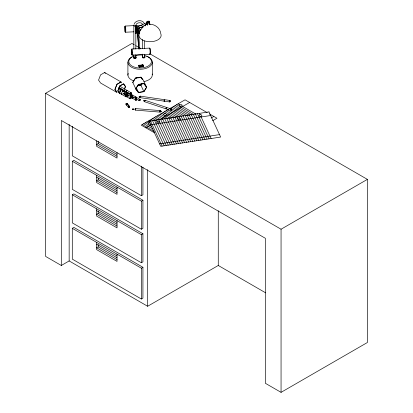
<?xml version="1.0" encoding="UTF-8"?>
<svg xmlns="http://www.w3.org/2000/svg" width="413" height="413" viewBox="0 0 413 413"><rect width="100%" height="100%" fill="white"/><g stroke="black" fill="none" stroke-linecap="round" stroke-linejoin="round"><path stroke-width="0.62" d="M136.233 29.08L136.827 28.977L136.223 28.822C137.261 28.652 135.103 28.755 136.775 28.905L136.311 29.168L136.275 26.391L136.718 26.365L136.853 28.389L136.068 28.683L136.853 28.389M136.78 29.137L136.662 28.796L136.853 31.28L136.409 31.311L136.254 28.864M146.667 22.875L146.636 23.655L146.765 23.226M136.543 27.914L136.615 28.745L136.068 28.683L136.073 27.867M136.842 30.748L136.089 30.784L136.187 31.533L136.848 31.496L136.207 31.45L136.832 31.677L136.259 31.837L136.791 31.889L136.295 31.92L136.409 31.311M132.81 109.28L132.888 109.631L132.914 109.316M142.893 27.439L142.852 26.659M147.296 24.543L147.4 24.945M147.302 24.026L147.348 23.479M149.449 24.135L149.336 22.137L149.305 24.006M149.506 23.877L149.583 23.314L150.033 24.579M149.62 23.866L149.774 23.541M139.196 28.192L139.682 28.079L138.835 28.11M160.084 111.236L160.084 112.011L160.27 111.737M136.042 27.144L136.047 25.704L136.574 25.673L136.496 25.921M139.677 28.079L138.892 28.105M139.744 97.205L140.141 96.234M139.883 97.468L139.842 97.086M139.862 97.241L140.162 96.131L164.389 99.657L164.121 101.149L139.893 97.623L139.945 96.585M136.589 28.487L136.507 28.652M132.914 109.109L132.986 108.867M149.692 24.155L149.826 24.594L149.289 21.14L147.085 21.29L147.085 22.989M160.182 111.412L160.043 112.109L135.299 110.101L135.273 109.605L135.454 108.598L160.198 110.601L160.177 111.417M147.1 22.782L147.136 22.281L147.265 24.047L147.162 23.665M136.192 26.065L136.682 26.127L136.161 25.952L136.61 25.776L136.631 26.034L136.171 25.807M144.075 100.56C144.018 99.518 143.187 101.552 143.905 100.999M170.657 109.987L171.194 109.213M135.614 28.007L135.614 27.557M135.614 30.82L135.614 30.366M135.614 33.629L135.614 33.174M147.467 24.099L147.642 24.625M123.761 93.498L124.076 93.787A0.578 0.33 -60 0 1 124.772 93.147A0.578 0.33 -60 0 1 124.592 94.04A0.578 0.33 -60 0 1 124.091 93.756M132.903 109.605L132.898 108.738L132.955 109.352M160.053 111.236L160.321 110.854M135.257 108.955L135.201 109.812M169.284 101.035L169.278 101.706M160.074 111.071L160.146 110.73L160.234 110.999M160.213 111.123L160.337 110.885M136.016 29.875L136.016 28.652L136.853 28.621M134.979 109.698L135.041 108.846M170.667 109.853L170.739 109.569M146.672 22.808L146.754 23.113M169.299 101.056L169.382 100.674M147.271 23.474L147.214 24.677M139.919 96.58L140.188 96.152L140.208 96.637M125 94.417L125.284 94.82M126.982 93.797L126.982 93.426M130.302 97.891L130.302 97.514M136.223 26.22L136.718 26.365M121.881 93.426L121.639 94.128L122.005 94.515L126.084 96.869L126.868 95.816L126.569 95.465L126.027 95.821L125.784 96.523L126.084 96.869M121.706 94.169L121.949 93.467M134.034 24.315C135.412 19.917 142.795 19.23 144.447 23.747M139.862 96.487L140.183 96.384M139.517 32.173L140.224 30.309L143.11 26.716M166.584 107.457L165.995 108.382L166.093 108.887L144.442 101.691L144.344 101.185L144.87 100.54M144.385 101.159L144.633 100.514A0.666 0.274 -71.6 0 1 145.004 100.504M166.346 107.695L166.176 108.918L169.506 110.023M122.418 91.929L123.234 90.917L123.575 91.34M122.485 91.97L123.301 90.958L127.38 93.312L127.653 93.694L127.38 94.396L126.837 94.711L126.564 94.324L127.38 93.312M124.427 88.986L125.351 86.601L123.502 83.968L119.801 86.105L117.953 90.875L119.801 93.503M124.483 89.28L125.573 86.477L123.611 83.684L119.693 85.95L117.736 90.999L119.693 93.787M130.73 96.559L130.456 96.172L131.272 95.16L131.541 95.548L130.73 96.559L128.18 95.088M130.157 98.8L129.883 98.418L130.699 97.401L130.973 97.788L130.699 98.49L130.157 98.8L126.079 96.451M135.356 108.588L135.206 110.095L135.309 109.843M160.063 110.844L160.182 111.076M160.198 110.601L160.043 112.109L160.182 111.882M139.088 99.755L139.357 100.225M171.586 110.126L171.586 109.311L171.297 110.416M127.808 95.64L127.808 94.985M136.016 24.713C136.533 22.447 142.02 21.827 142.547 24.367M136.151 31.316L136.853 31.28M126.275 91.273L126.61 90.669M126.724 90.69L126.507 91.872L130.58 94.226L131.112 94.066L131.329 92.884L127.25 90.53L126.657 90.648L126.435 91.836L119.259 87.69M133.198 109.657L133.296 108.8M119.956 91.923L120.157 90.746M119.816 91.397L120.725 90.592L118.516 89.316M132.614 82.471L135.402 77.964L140.972 77.102L143.755 80.747M132.94 82.486L135.216 78.687M135.789 88.872L138.479 84.515L143.863 83.679L146.553 87.205L143.863 91.562L138.479 92.398L135.789 88.872L132.878 82.6M137.89 85.517L140.854 85.13L141.845 83.524M137.364 85.847L140.952 85.295L141.964 83.658M135.557 97.101L135.144 98.315M164.038 100.664L164.08 101.118L164.255 100.911M164.214 101.164L164.482 99.672L170.073 100.483L170.12 100.989L169.805 101.975L164.214 101.164L164.395 100.922M170.073 100.483L169.805 101.975M139.444 28.177L139.708 28.079L139.32 28.105M139 97.205L139.176 96.477M125.815 95.635L126.228 95.635M144.596 101.402L144.395 100.808L144.984 100.261L166.635 107.457L166.733 107.969M132.041 97.282L132.408 97.246M139.387 33.107L139.005 32.932L139.398 32.787M139.176 28.084C138.133 28.213 139.945 28.156 139.315 28.074M265.709 292.863L218.27 265.476L147.637 306.26L69.157 260.949L61.305 265.476L45.611 256.416L45.611 93.292L131.943 43.448L134.173 44.738M120.973 81.913L104.665 72.497L100.586 74.851L98.552 80.107L100.586 83.008L116.894 92.424L114.86 89.523L116.894 84.267L120.973 81.913L121.654 82.879M120.895 82.12L116.977 84.381L115.015 89.43L116.977 92.218M126.584 93.08L127.127 92.765L127.4 93.152M126.652 93.116L127.194 92.806L131.272 95.16M127.767 93.364L128.314 93.054L128.649 93.477M127.839 93.405L128.381 93.09L132.459 95.444L132.728 95.831L132.459 96.534L131.881 96.828M132.459 95.444L131.912 95.759L131.644 96.461L131.912 96.849M131.814 96.792L132.356 96.477L132.63 96.864M136.502 98.867L135.96 99.182L135.686 99.884L135.96 100.271L136.502 99.956L136.775 99.254L136.502 98.867L132.428 96.513L132.697 96.9M116.946 154.416L98.196 143.59L96.627 144.493L117.029 156.274M72.296 161.261L73.865 160.352L142.929 200.228L142.929 228.322L141.36 229.225L72.296 189.355L72.296 161.261L141.36 201.136L142.929 200.228M168.623 109.306L141.194 125.139L154.586 132.872M169.619 108.727L185.05 99.822L207.243 112.635M145.784 127.787L150.76 124.917M159.057 120.126L189.639 102.47M72.296 194.791L73.865 193.883L142.929 233.758L142.929 261.852L141.36 262.756L72.296 222.886L72.296 194.791L141.36 234.667L142.929 233.758M116.946 190.661L98.196 179.836L96.627 180.744L117.029 192.525M211.069 118.051L213.846 116.445M212.664 120.71L216.944 118.237L209.443 113.905M72.296 228.322L73.865 227.413L142.929 267.288L142.929 298.103L141.36 299.007L72.296 259.132L72.296 228.322L141.36 268.197L142.929 267.288M116.946 224.192L98.196 213.366L96.627 214.275L117.029 226.056M72.296 126.295L72.296 155.82L141.36 195.695L142.929 194.791L142.929 167.188M116.946 257.727L98.196 246.902L96.627 247.805L117.029 259.586M45.611 93.292L281.057 229.225L367.389 179.381L367.389 342.506L281.057 392.35L265.363 383.29L265.363 238.291L61.305 120.477L61.305 265.476M144.664 100.467L144.999 100.282L145.108 100.751M144.442 101.691L144.824 101.505M166.263 107.669L166.718 107.488L171.715 109.146L171.813 109.657M171.715 109.146L171.075 110.07L171.173 110.581M137.488 26.959L146.801 22.72M136.569 29.328L145.304 25.353M124.076 93.039L124.39 93.132M138.205 29.942L137.312 29.963L138.876 49.178M131.329 92.884L130.802 93.044L130.58 94.226M139.351 28.461L139.625 28.285L139.367 28.301M139.067 77.608L135.547 78.15L136.765 78.057M137.921 77.851L139.16 77.69M150.735 124.783L210.645 115.516M159.599 143.879L219.504 134.612M147.198 21.863L147.198 21.373L149.181 21.239L149.413 23.995M147.085 21.29L147.317 22.436L149.521 22.287M147.198 21.373L147.431 22.519L149.413 22.385M147.317 22.436L147.539 24.124M149.289 23.407L149.072 22.297M147.611 24.465L147.431 23.009M149.821 24.315L149.413 22.875M136.027 25.807L136.042 26.065L136.471 25.782M136.724 26.602L136.285 26.628L136.749 26.628M135.526 26.953L138.556 26.752M136.336 26.948L136.78 26.917M136.336 27.134L136.775 27.103M136.362 27.248L136.806 27.222M136.357 27.403L136.796 27.377M136.383 27.557L136.827 27.526M136.373 27.676L136.811 27.645M136.104 27.939L136.842 27.831M135.588 28.058L142.258 27.604M136.104 28.156L136.853 28.12M139.217 28.311L138.954 28.327L139.253 28.466M136.29 29.292L136.734 29.261M136.295 29.519L136.765 29.54M135.526 29.767L140.983 29.395M136.321 29.772L136.76 29.746M136.352 29.87L136.791 29.839M136.342 30.041L136.786 30.01M136.373 30.175L136.817 30.144M136.362 30.309L136.801 30.278M136.393 30.479L136.832 30.454M136.373 30.577L136.817 30.547M135.588 30.867L140.441 30.541M136.12 31.063L136.853 31.027M135.526 32.575L139.77 32.286M135.588 33.675L139.227 33.432M138.773 65.269L143.182 64.97L143.517 66.622L139.109 67.102L138.773 65.269L139.109 67.102M138.773 65.45L141.922 65.239M139.511 65.605L142.599 65.399L142.599 64.671A5.88 4.77 -11.5 0 1 139.511 65.605L139.692 66.498L142.779 66.287L142.599 64.671M139.109 66.921L143.517 66.622M125.278 26.055L134.251 25.606M135.531 25.539L141.943 25.219M125.511 32.229L133.843 31.811M135.769 31.713L139.609 31.522M131.964 48.982L149.594 48.099M132.201 55.156L149.826 54.268M126.998 103.364L126.332 103.379L125.836 103.957L126.006 104.52L128.536 107.509L129.202 107.494L129.697 106.915L129.527 106.353L126.998 103.364L127.168 103.921A0.578 0.423 -40.2 0 0 126.254 104.252M129.527 106.353L128.861 106.373L128.366 106.952L128.536 107.509M135.557 97.086L136.047 97.091L130.523 93.906M135.722 98.65L139.289 100.71L139.78 100.7L140.229 100.085L140.193 99.487L136.114 97.132L135.624 97.138L135.216 98.356M140.193 99.487L139.702 99.492L139.253 100.106L139.289 100.71M150.43 24.233C155.489 24.486 160.368 28.523 160.786 33.696A11.094 6.407 0 0 1 149.413 41.718A11.094 6.407 0 0 1 139.718 32.994M139.744 97.329L139.759 97.169M146.692 121.964L148.432 122.95M135.846 45.704L140.869 48.605M149.795 53.757L367.389 179.381M178.091 103.839L179.779 104.814M181.772 105.965L196.051 114.21M176.594 104.701L194.002 114.752M175.102 105.563L191.596 115.088M173.605 106.43L189.004 115.32M172.107 107.292L186.408 115.547M170.615 108.154L183.811 115.774M170.218 109.651L181.766 116.321M167.626 109.879L179.17 116.549M166.129 110.746L177.125 117.096M164.632 111.608L175.081 117.638M119.455 86.028L127.183 90.488M163.14 112.47L165.324 113.735M118.929 87.633L128.541 93.405M118.846 87.984L127.127 92.765M118.82 88.367L123.234 90.917M165.024 115.294L170.507 118.459M132.94 97.04L134.044 97.68M160.146 114.194L167.296 118.324M132.392 98.211L135.96 100.271M158.654 115.062L165.252 118.872M119.176 92.884L121.938 94.479M157.157 115.924L162.655 119.099M155.665 116.786L160.611 119.641M154.168 117.648L158.019 119.873M152.671 118.51L155.975 120.415M151.179 119.378L153.378 120.648M149.682 120.24L151.334 121.19M148.19 121.102L149.836 122.052M145.195 122.826L151.798 126.636M143.703 123.694L153.053 129.088M142.206 124.556L154.307 131.541M96.627 177.12L117.029 188.901M96.627 210.651L117.029 222.431M96.627 244.181L117.029 255.962M166.387 114.272L172.448 117.788M161.643 113.332L163.615 114.484M170.739 110.235L170.714 109.925M127.612 104.329L129.496 106.559A0.594 0.439 -40.2 0 1 129.026 107.421A0.594 0.439 -40.2 0 1 128.572 106.812A0.594 0.439 -40.2 0 1 129.496 106.559M140.952 77.412L142.49 79.425M142.335 79.311L140.828 77.334M127.194 92.806L127.467 93.193M123.224 90.922L123.466 91.268M121.071 92.636L121.339 93.023M120.988 92.6L121.272 92.982M104.665 72.497L105.346 73.468M146.734 23.624L146.682 23.293M136.527 30.758L136.791 31.889M149.501 23.763L149.625 24.491M156.568 120.002L157.224 121.36A1.409 0.816 0 0 0 157.224 122.769A1.409 0.816 0 0 0 159.341 122.062A1.409 0.816 0 0 0 157.224 121.36M199.458 113.368L200.078 114.7M200.806 116.275L211.131 138.525M197.414 113.683L209.092 138.84M195.375 113.998L207.047 139.155M193.33 114.318L205.003 139.47M191.286 114.633L202.964 139.785M189.247 114.948L200.919 140.105M187.203 115.263L198.88 140.42M185.163 115.578L196.836 140.735M183.119 115.898L194.791 141.05M181.075 116.213L192.752 141.365M179.036 116.528L179.836 118.252M178.22 119.522A1.409 0.816 0 0 0 180.331 118.815A1.409 0.816 0 0 0 178.22 118.113A1.409 0.816 0 0 0 178.22 119.522L188.669 142M174.952 117.158L186.624 142.315M172.908 117.478L184.58 142.63M170.863 117.793L182.541 142.944M168.824 118.108L180.496 143.265M166.78 118.423L178.452 143.579M164.735 118.737L176.413 143.894M162.696 119.058L174.369 144.209M143.91 81.506L146.553 87.205M160.652 119.372L172.329 144.524M158.613 119.687L170.285 144.844M140.952 85.295L143.863 91.562M157.931 122.878L168.241 145.159M154.524 120.317L166.202 145.474M152.485 120.637L164.157 145.789M136.099 87.267L138.479 92.398M150.44 120.952L162.118 146.104M180.285 119.027L190.708 141.685M176.991 116.843L177.704 118.407M132.872 109.631L132.852 109.528M146.625 23.634L146.579 22.767L146.563 23.185M120.932 91.154L120.792 90.628L120.266 90.767L120.023 91.96M147.317 23.014L147.668 24.718M147.348 23.706L147.658 25.234M143.517 66.803L143.182 64.97M166.718 107.488L166.816 107.994M144.984 100.261L145.082 100.767M136.047 25.704L136.161 25.952M130.219 93.519L130.72 93.539A0.578 0.33 -60 0 1 130.167 93.71A0.578 0.33 -60 0 1 130.467 92.904A0.578 0.33 -60 0 1 130.957 93.07M146.723 24.765L146.636 23.954L146.584 24.532M138.293 30.619L139.868 49.152M137.193 30.087L138.768 48.626M136.822 28.564L136.842 28.822M136.817 31.414L136.832 31.677M136.114 97.132L136.156 97.736M281.057 229.225L281.057 392.35M218.27 210.702L218.27 265.476M152.304 61.935L152.304 74.624M147.637 169.635L147.637 306.26M147.431 22.519L147.431 24.13M144.643 40.897L144.643 48.507M144.643 54.217L144.643 56.757M142.65 39.529L142.65 48.409M142.65 54.118L142.65 56.653M141.36 166.165L141.36 195.695M141.36 201.136L141.36 229.225M141.36 234.667L141.36 262.756M141.36 268.197L141.36 299.007M135.825 25.539L135.825 49.013M135.825 54.722L135.825 57.257M133.833 25.627L133.833 49.101M133.833 54.81L133.833 57.35M127.906 62.492L127.906 75.181M117.029 152.65L117.029 158.086L96.627 146.305L96.627 140.869M117.029 187.089L117.029 194.337L96.627 182.556L96.627 175.308M117.029 220.619L117.029 227.868L96.627 216.087L96.627 208.839M117.029 254.15L117.029 261.398L96.627 249.617L96.627 242.369M98.196 141.169L98.196 143.59M98.196 178.024L98.196 179.836M98.196 210.95L98.196 213.366M98.196 244.481L98.196 246.902M69.157 124.323L69.157 260.949M152.216 74.01A12.209 7.047 0 0 1 143.729 81.635M133.502 80.829A12.209 7.047 0 0 1 128.2 73.349M150.43 58.45A12.209 7.047 0 0 1 147.214 67.944A12.209 7.047 0 0 1 130.611 66.643A12.209 7.047 0 0 1 131.897 56.999M146.708 56.287A12.209 7.047 0 0 1 149.826 57.944M144.483 55.461A11.321 6.536 0 0 1 149.449 65.182A11.321 6.536 0 0 1 131.953 66.023A11.321 6.536 0 0 1 134.065 55.962M135.82 55.44A11.321 6.536 0 0 1 142.604 55.115M142.779 65.564A5.88 4.77 -11.5 0 1 139.692 66.498M136.084 57.593A1.332 0.769 0 0 1 134.757 58.615A1.332 0.769 0 0 1 133.626 57.515M144.669 56.757A1.332 0.769 0 0 1 144.504 57.835A1.332 0.769 0 0 1 142.624 57.743A1.332 0.769 0 0 1 142.79 56.658M135.696 56.72A1.332 0.769 0 0 1 135.758 57.851A1.332 0.769 0 0 1 133.802 57.789A1.332 0.769 0 0 1 134.075 56.669M144.411 56.075A1.332 0.769 0 0 1 144.669 57.2A1.332 0.769 0 0 1 142.707 57.247A1.332 0.769 0 0 1 142.79 56.116M135.65 56.979A0.996 0.578 0 0 1 135.464 57.748A0.996 0.578 0 0 1 134.117 57.706A0.996 0.578 0 0 1 134.07 56.927M144.411 56.333A0.996 0.578 0 0 1 143.822 57.273A0.996 0.578 0 0 1 142.707 56.509M135.65 25.26A0.996 0.578 0 0 1 135.464 26.029A0.996 0.578 0 0 1 134.117 25.988A0.996 0.578 0 0 1 134.07 25.208M144.287 25.43A0.996 0.578 0 0 1 143.822 25.554M142.65 24.935A0.996 0.578 0 0 1 142.707 24.79M137.395 29.958A0.527 0.279 -7.3 0 1 138.128 29.937M125.056 26.726A3.108 0.346 87.1 0 1 125.712 28.657A3.108 0.346 87.1 0 1 125.413 32.038M149.429 48.347A3.108 0.346 87.1 0 1 150.053 51.104A3.108 0.346 87.1 0 1 149.728 54.082M150.167 53.762A2.793 0.31 87.1 0 0 150.471 51.455L150.435 50.727A2.793 0.31 87.1 0 0 149.847 48.992M131.804 49.235A3.108 0.346 87.1 0 1 132.444 52.394A3.108 0.346 87.1 0 1 132.005 54.578M125.175 94.959A0.578 0.33 -60 0 1 124.927 94.412A0.578 0.33 -60 0 1 125.573 93.942M139.362 100.313A0.578 0.33 -60 0 1 138.928 100.127A0.578 0.33 -60 0 1 139.305 99.409M144.679 101.355A0.635 0.258 -71.6 0 1 144.282 101.34A0.635 0.258 -71.6 0 1 144.565 100.447A0.635 0.258 -71.6 0 1 144.911 100.622M144.798 101.417A0.666 0.274 -71.6 0 1 144.39 101.438A0.666 0.274 -71.6 0 1 144.627 100.535A0.666 0.274 -71.6 0 1 145.03 100.514M144.772 101.407A0.666 0.274 -71.6 0 1 144.364 101.428A0.666 0.274 -71.6 0 1 144.602 100.529M129.914 98.382A0.578 0.33 -60 0 1 129.651 97.881A0.578 0.33 -60 0 1 130.255 97.344A0.578 0.33 -60 0 1 130.307 98.031M131.386 96.26A0.578 0.33 -60 0 1 131.67 95.517A0.578 0.33 -60 0 1 132.17 95.563M125.511 96.198A0.578 0.33 -60 0 1 126.306 95.558M125.836 96.441A0.578 0.33 -60 0 1 125.65 96.441M130.183 95.857A0.578 0.33 -60 0 1 130.947 95.186M130.487 96.141A0.578 0.33 -60 0 1 130.24 96.064M127.003 103.684A0.578 0.423 -40.2 0 1 127.003 103.926M126.13 104.375A0.578 0.423 -40.2 0 1 126.765 103.462M127.147 104.21A0.594 0.439 -40.2 0 1 127.658 104.685M126.998 105.207A0.594 0.439 -40.2 0 1 126.76 105.145M126.626 104.711A0.594 0.439 -40.2 0 1 127.008 104.262M135.418 99.569A0.578 0.33 -60 0 1 136.176 98.893M135.929 99.729A0.578 0.33 -60 0 1 135.469 99.77M127.436 95.93A0.578 0.33 -60 0 1 127.307 95.331A0.578 0.33 -60 0 1 127.906 94.892A0.578 0.33 -60 0 1 127.932 95.573M131.721 97.835A0.578 0.33 -60 0 1 132.521 97.246M132.129 98.067A0.578 0.33 -60 0 1 131.84 98.098M124.076 93.885A0.578 0.33 -60 0 1 123.668 93.648A0.578 0.33 -60 0 1 124.076 92.94A0.578 0.33 -60 0 1 124.483 93.178M126.595 94.288A0.578 0.33 -60 0 1 126.332 93.787A0.578 0.33 -60 0 1 126.936 93.255A0.578 0.33 -60 0 1 126.987 93.942M150.652 123.931A1.409 0.816 0 0 1 148.293 123.564A1.409 0.816 0 0 1 150.017 122.568M145.262 24.248L145.417 25.818L145.262 24.248M161.044 111.593C161.153 112.522 161.215 109.956 161.044 111.593M169.805 101.412C170.037 102.589 170.146 99.419 169.805 101.412M146.651 22.317L146.785 24.083L146.651 22.317M136.693 28.838L136.646 28.827M125.418 94.288L125.144 94.99L125.418 95.377L126.233 94.36L125.96 93.978L125.418 94.288M127.777 95.253L127.509 95.955L127.777 96.343L128.593 95.326L128.324 94.944L127.777 95.253M132.263 97.447L131.99 98.144L132.263 98.531L133.079 97.52L132.805 97.132L132.263 97.447M124.344 93.121L124.101 94.314L125.01 93.508L124.871 92.982L124.344 93.121M138.386 84.391L135.603 88.898L138.386 92.548L143.956 91.686L146.739 87.179L143.956 83.529L138.386 84.391M208.963 111.897L149.057 121.164L160.729 146.321L220.64 137.054L208.963 111.897M139 28.327L139.625 28.285L139 28.327M131.969 52.384L131.928 51.656A2.793 0.31 87.1 0 0 131.355 49.777A2.793 0.31 87.1 0 0 131.602 54.48A2.793 0.31 87.1 0 0 131.969 52.384M125.278 29.457L125.237 28.729A2.793 0.31 87.1 0 0 124.664 26.85A2.793 0.31 87.1 0 0 124.912 31.553A2.793 0.31 87.1 0 0 125.278 29.457M147.534 22.71A0.888 0.883 65.5 0 0 148.577 23.84A0.888 0.883 65.5 0 0 149.031 22.374A0.888 0.883 65.5 0 0 147.534 22.71M125.795 95.073A0.578 0.33 -60 0 0 125.975 94.179A0.578 0.33 -60 0 0 125.294 94.783A0.578 0.33 -60 0 0 125.795 95.073M139.77 100.55A0.578 0.33 -60 0 0 140.079 99.636A0.578 0.33 -60 0 0 139.377 100.101A0.578 0.33 -60 0 0 139.77 100.55M130.967 94.019A0.578 0.33 -60 0 0 131.303 93.106A0.578 0.33 -60 0 0 130.596 93.539A0.578 0.33 -60 0 0 130.967 94.019M130.534 98.495A0.578 0.33 -60 0 0 130.714 97.602A0.578 0.33 -60 0 0 130.033 98.206A0.578 0.33 -60 0 0 130.534 98.495M132.289 96.539A0.578 0.33 -60 0 0 132.475 95.646A0.578 0.33 -60 0 0 131.793 96.25A0.578 0.33 -60 0 0 132.289 96.539M126.352 96.627A0.578 0.33 -60 0 0 126.667 95.713A0.578 0.33 -60 0 0 125.96 96.172A0.578 0.33 -60 0 0 126.352 96.627M131.107 96.255A0.578 0.33 -60 0 0 131.288 95.362A0.578 0.33 -60 0 0 130.606 95.966A0.578 0.33 -60 0 0 131.107 96.255M136.336 99.961A0.578 0.33 -60 0 0 136.517 99.068A0.578 0.33 -60 0 0 135.836 99.672A0.578 0.33 -60 0 0 136.336 99.961M128.154 96.033A0.578 0.33 -60 0 0 128.34 95.14A0.578 0.33 -60 0 0 127.658 95.749A0.578 0.33 -60 0 0 128.154 96.033M132.64 98.227A0.578 0.33 -60 0 0 132.826 97.334A0.578 0.33 -60 0 0 132.139 97.938A0.578 0.33 -60 0 0 132.64 98.227M127.214 94.401A0.578 0.33 -60 0 0 127.395 93.508A0.578 0.33 -60 0 0 126.714 94.118A0.578 0.33 -60 0 0 127.214 94.401M199.737 116.192A1.409 0.816 0 0 0 201.849 115.485A1.409 0.816 0 0 0 199.737 114.783A1.409 0.816 0 0 0 199.737 116.192M180.068 106.095A1.409 0.816 0 0 0 182.185 105.387A1.409 0.816 0 0 0 180.068 104.685A1.409 0.816 0 0 0 180.068 106.095M164.317 115.186A1.409 0.816 0 0 0 166.434 114.484A1.409 0.816 0 0 0 164.317 113.776A1.409 0.816 0 0 0 164.317 115.186"/></g></svg>
